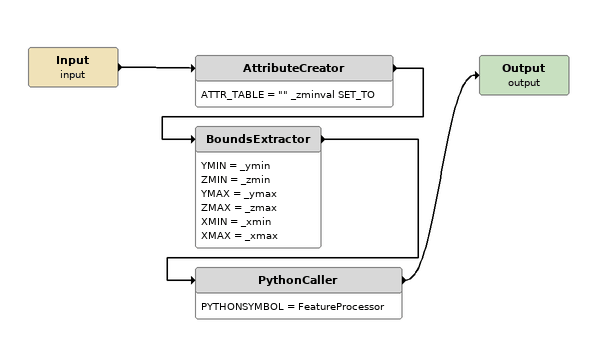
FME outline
Input (input)
    -> AttributeCreator
AttributeCreator
    ATTR_TABLE = "" _zminval SET_TO
    -> BoundsExtractor
BoundsExtractor
    YMIN = _ymin
    ZMIN = _zmin
    YMAX = _ymax
    ZMAX = _zmax
    XMIN = _xmin
    XMAX = _xmax
    -> PythonCaller
PythonCaller
    PYTHONSYMBOL = FeatureProcessor
    -> Output (output)
Output (output)
